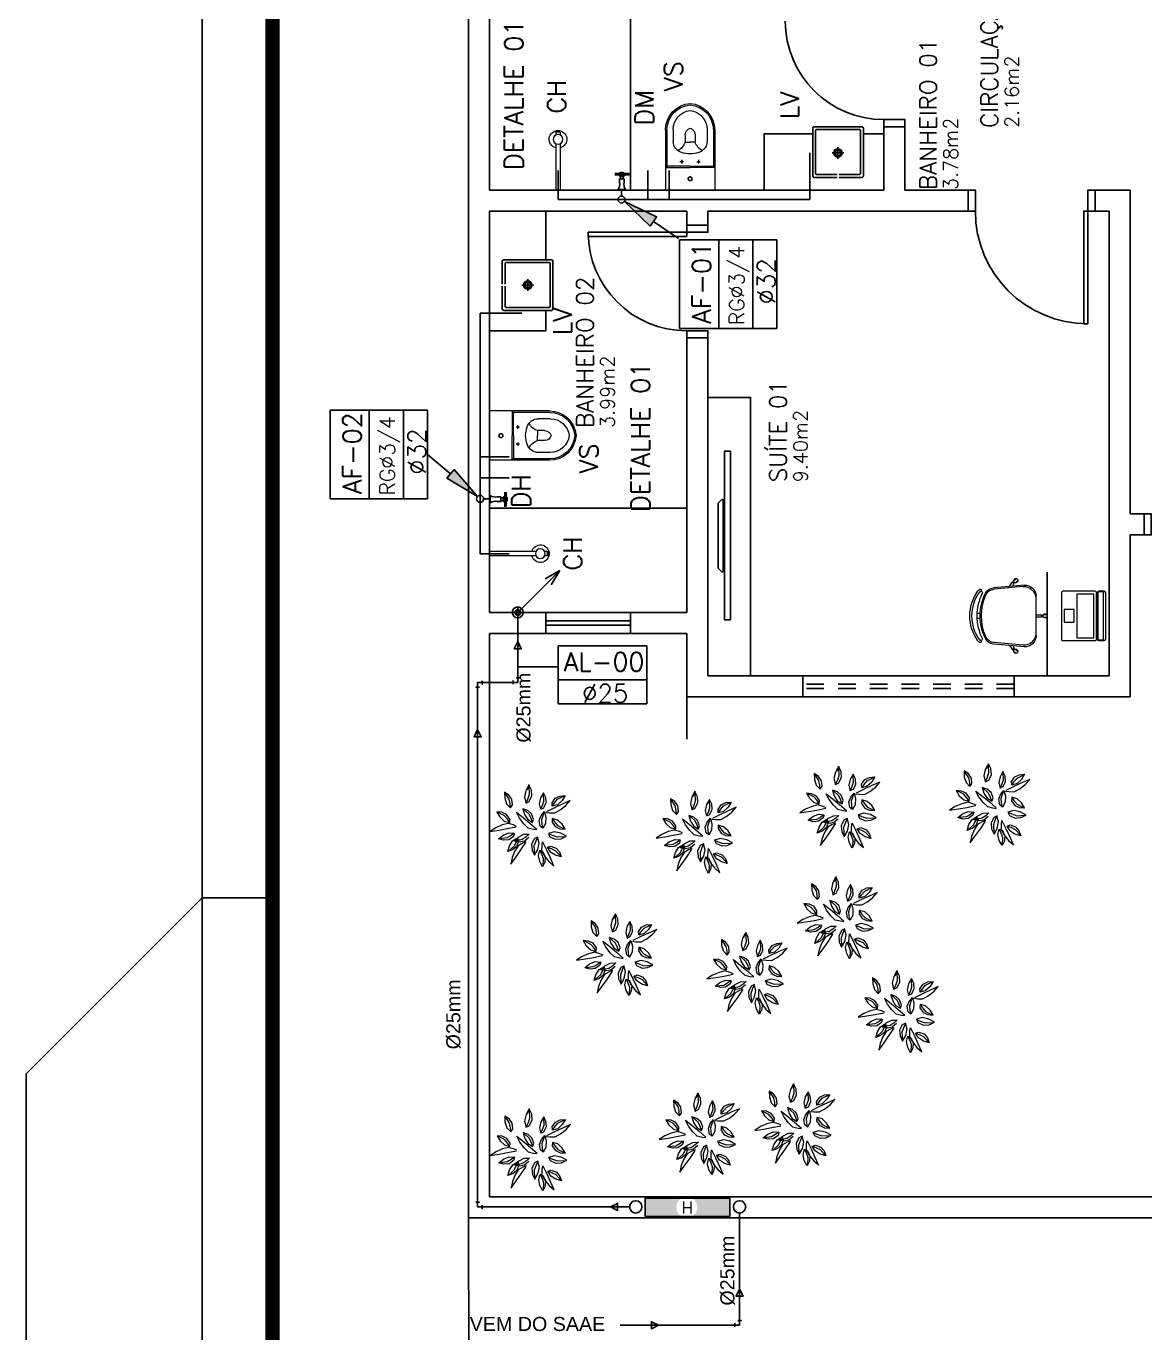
# Model space of a CAD drawing. Header units: millimetres. Extents: x -72 to 578, y 3 to 161.
# Drawn here: x 491.71 to 499.65, y 51.31 to 60.59 of the extents above; entities that cross this region are included whole.
import ezdxf
from ezdxf.enums import TextEntityAlignment as Align

# ---------------------------------------------------------------- set-up
doc = ezdxf.new("R2010")
doc.units = ezdxf.units.MM
doc.linetypes.add('HIDDEN2', pattern=[0.1875, 0.125, -0.0625])
doc.layers.get('0').update_dxf_attribs({"color": 3})
for name, color, linetype in [('-HIDRO', 8, 'Continuous'), ('A-PEN-B', 5, 'Continuous'), ('A-PEN-W', 7, 'Continuous'), ('AF', 5, 'Continuous'), ('COTA', 7, 'Continuous'), ('COTAS', 7, 'Continuous'), ('CTA', 5, 'Continuous'), ('HID-TUBPRIMARIO', 5, 'Continuous'), ('HIDRO 01', 4, 'Continuous'), ('PONTOS_ELETRICOS', 2, 'Continuous'), ('Prumadas_L', 1, 'Continuous'), ('Prumadas_Q', 3, 'Continuous'), ('Prumadas_T', 2, 'Continuous'), ('TEXTO', 6, 'Continuous'), ('TigreCad', 3, 'Continuous')]:
    doc.layers.add(name, color=color, linetype=linetype)
doc.layers.add('E-Lay-9', color=9, linetype='Continuous', lineweight=9)
doc.styles.add('100-25', font='ROMANS.shx', dxfattribs={"height": 0.12})
doc.styles.add('PADRAO_TXT', font='romans.shx')
doc.styles.add('ROMANS', font='romans__.ttf', dxfattribs={"height": 0.1})
doc.styles.get("Standard").update_dxf_attribs({"font": 'arial.ttf'})

# ---------------------------------------------------------------- blocks, each defined once
blk = doc.blocks.new('Cadeira')
at = {"layer": 'E-Lay-9', "color": 8}
for p, q in [((-0.1393, 0), (0.1393, 0)), ((-0.0093, 0.0535), (-0.0093, 0.0769)), ((-0.0075, 0), (-0.0075, 0.0425)), ((-0.0075, 0.0425), (-0.0056, 0.0425)), ((0.0056, 0.0425), (0.0075, 0.0425)), ((0.0075, 0), (0.0075, 0.0425)), ((0.0096, 0.0535), (0.0096, 0.0769)), ((-0.2192, -0.0836), (-0.1996, -0.3023)), ((0.2192, -0.0836), (0.1996, -0.3023)), ((-0.25, -0.1588), (-0.265, -0.1409)), ((-0.2355, -0.1467), (-0.2505, -0.1288)), ((-0.2398, -0.1647), (-0.2413, -0.1659)), ((-0.2133, -0.1847), (-0.2413, -0.1659)), ((-0.2298, -0.1563), (-0.2313, -0.1575)), ((-0.2144, -0.1618), (-0.2298, -0.1563)), ((-0.2087, -0.0936), (-0.1898, -0.2982)), ((0.2087, -0.0936), (0.1898, -0.2982)), ((0.2133, -0.1847), (0.2413, -0.1659)), ((0.2144, -0.1618), (0.2298, -0.1563)), ((0.2298, -0.1563), (0.2313, -0.1575)), ((0.2355, -0.1467), (0.2505, -0.1288)), ((0.2398, -0.1647), (0.2413, -0.1659)), ((0.25, -0.1588), (0.265, -0.1409)), ((-0.0175, -0.3961), (-0.0175, -0.4196)), ((0.0175, -0.3961), (0.0175, -0.4196))]:
    blk.add_line(p, q, dxfattribs=at)
blk.add_lwpolyline([(0.1631, -0.3812, -0.237888), (-0.1631, -0.3812, 0.605717), (-0.1738, -0.3953, 0.122717), (-0.17, -0.4, 0.323529), (0.17, -0.4, 0.122717), (0.1738, -0.3953, 0.605717)], format="xyb", close=True, dxfattribs=at)
for centre in [(0, 0.0466), (-0.2382, -0.1579), (0.2382, -0.1579)]:
    blk.add_circle(centre, 0.005, dxfattribs=at)
for centre, radius, start, end in [((-0.1393, -0.08), 0.08, 90, 182.56924), ((0.0001, 0.0652), 0.015, 281.63338, 257.45365), ((0, 0.0475), 0.0075, 221.81031, 318.18969), ((0.1393, -0.08), 0.08, 357.43076, 90), ((-0.1202, -0.0886), 0.0887, 95.59249, 183.25223), ((0.1202, -0.0886), 0.0887, 356.74777, 84.40751), ((-0.2502, -0.1438), 0.015, 322.54635, 298.36662), ((-0.2388, -0.1573), 0.0075, 261.81031, 358.18969), ((0.2388, -0.1573), 0.0075, 181.81031, 278.18969), ((0.2502, -0.1438), 0.015, 241.63338, 217.45365), ((-0.1299, -0.296), 0.07, 185.12125, 243.60471), ((-0.1201, -0.2918), 0.07, 185.2999, 245.73609), ((0, -0.0343), 0.3622, 243.60471, 296.39529), ((0, -0.0254), 0.3622, 245.73609, 294.26391), ((0.1201, -0.2918), 0.07, 294.26391, 354.7001), ((0.1299, -0.296), 0.07, 296.39529, 354.87875), ((-0.1819, -0.3961), 0.00782, 29.81088, 225.32554), ((-0.1625, -0.39), 0.0275, 205.14546, 233.45713), ((0, -0.1648), 0.3052, 234.12379, 305.87621), ((-0.1625, -0.39), 0.0125, 205.14546, 233.1301), ((0.1819, -0.3961), 0.00782, 314.67446, 150.18912), ((0.1625, -0.39), 0.0275, 306.54287, 334.85454)]:
    blk.add_arc(centre, radius, start, end, dxfattribs=at)
blk = doc.blocks.new('Notebook')
at = {"layer": 'E-Lay-9', "color": 8}
for p, q in [((-0.175, 0.305), (-0.175, 0.3)), ((-0.175, 0.3), (-0.175, 0.265)), ((0.165, 0.315), (-0.165, 0.315)), ((0.175, 0.3), (0.175, 0.305)), ((0.175, 0.265), (0.175, 0.3)), ((-0.165, 0.255), (0.165, 0.255))]:
    blk.add_line(p, q, dxfattribs=at)
for points in [[(-0.165, 0.26), (0.165, 0.26, 0.414214), (0.17, 0.265), (0.17, 0.295, 0.414214), (0.165, 0.3), (-0.165, 0.3, 0.414214), (-0.17, 0.295), (-0.17, 0.265, 0.414214)], [(-0.165, 0), (0.165, 0, 0.414214), (0.175, 0.01), (0.175, 0.24, 0.414214), (0.165, 0.25), (-0.165, 0.25, 0.414214), (-0.175, 0.24), (-0.175, 0.01, 0.414214)]]:
    blk.add_lwpolyline(points, format="xyb", close=True, dxfattribs=at)
for points in [[(-0.155, 0.11), (0.155, 0.11), (0.155, 0.23), (-0.155, 0.23)], [(-0.105, 0.25), (-0.145, 0.25), (-0.145, 0.255), (-0.105, 0.255)], [(0.105, 0.25), (0.145, 0.25), (0.145, 0.255), (0.105, 0.255)], [(-0.045, 0.02), (0.045, 0.02), (0.045, 0.09), (-0.045, 0.09)]]:
    blk.add_lwpolyline(points, close=True, dxfattribs=at)
for centre, start, end in [((-0.165, 0.305), 90, 180), ((0.165, 0.305), 0, 90), ((-0.165, 0.265), 180, 270), ((0.165, 0.265), 270, 360)]:
    blk.add_arc(centre, 0.01, start, end, dxfattribs=at)
blk = doc.blocks.new('vaso-s')
at = {"color": 8}
for start, end in [(0, 180), (180, 0)]:
    blk.add_arc((0.08, 0), 0.0143, start, end, dxfattribs=at)
at = {"layer": 'E-Lay-9', "color": 8}
for p, q in [((0, 0.17), (0, 0)), ((0.4256, 0.175), (0.005, 0.175)), ((0.16, 0.17), (0.16, 0.17)), ((0.16, 0.17), (0.16, 0)), ((0.4256, 0.165), (0.165, 0.165)), ((0.17, 0), (0.17, 0.16)), ((0.4306, 0.12), (0.3459, 0.12)), ((0.2134, 0.06), (0.1891, 0.06)), ((0.2013, 0.0479), (0.2013, 0.0722)), ((0.3406, 0.035), (0.3406, 0)), ((0.3906, 0.035), (0.3406, 0.035)), ((0, -0.17), (0, 0)), ((0.16, -0.17), (0.16, 0)), ((0.17, 0), (0.17, -0.1601)), ((0.2134, -0.06), (0.1891, -0.06)), ((0.2013, -0.0479), (0.2013, -0.0722)), ((0.3406, -0.035), (0.3406, 0)), ((0.3906, -0.035), (0.3406, -0.035)), ((0.4256, -0.175), (0.005, -0.175)), ((0.16, -0.17), (0.16, -0.17)), ((0.4256, -0.165), (0.165, -0.165)), ((0.4306, -0.12), (0.3459, -0.12))]:
    blk.add_line(p, q, dxfattribs=at)
for centre in [(0.2013, 0.06), (0.2013, -0.06)]:
    blk.add_circle(centre, 0.005, dxfattribs=at)
for centre, radius, start, end in [((0.005, 0.17), 0.005, 90, 180), ((0.155, 0.17), 0.005, 0, 90), ((0.165, 0.17), 0.00495, 180, 270), ((0.165, 0.16), 0.00495, 0, 90), ((0.3459, 0.0375), 0.0825, 90, 163.03545), ((0.4256, -0.015), 0.19, 4.52806, 90), ((0.4256, -0.015), 0.18, 4.78019, 90), ((0.4306, -0.015), 0.135, 6.37937, 90), ((0.518, -0.015), 0.2624, 163.03545, 176.7233), ((0.3754, 0.1358), 0.1066, 206.93947, 250.96472), ((0.3906, -0.015), 0.05, 17.4576, 90), ((0.518, 0.015), 0.2624, 183.2767, 196.96455), ((0.3459, -0.0375), 0.0825, 196.96455, 270), ((0.3754, -0.1358), 0.1066, 109.03528, 153.06053), ((0.3906, 0.015), 0.05, 270, 342.5424), ((0.4256, 0.015), 0.19, 270, 355.47194), ((0.4256, 0.015), 0.18, 270, 355.21981), ((0.4306, 0.015), 0.135, 270, 353.62063), ((0.005, -0.17), 0.005, 180, 270), ((0.155, -0.17), 0.005, 270, 0), ((0.165, -0.17), 0.00495, 90, 180), ((0.165, -0.1601), 0.00495, 270, 0)]:
    blk.add_arc(centre, radius, start, end, dxfattribs=at)
blk = doc.blocks.new('Chuveiro')
at = {"layer": 'E-Lay-9', "color": 8}
for p, q in [((-0.0311, 0.0156), (-0.3604, 0.0156)), ((0.0509, 0.0156), (0.0311, 0.0156)), ((0.0509, 0.0156), (0.0509, -0.0156)), ((-0.0311, -0.0156), (-0.3604, -0.0156)), ((0.0509, -0.0156), (0.0311, -0.0156))]:
    blk.add_line(p, q, dxfattribs=at)
blk.add_circle((0, 0), 0.0348, dxfattribs=at)
for centre, radius, start, end in [((0, 0), 0.0624, 194.4775, 165.5225), ((0.0093, 0), 0.0444, 339.42663, 20.57337)]:
    blk.add_arc(centre, radius, start, end, dxfattribs=at)
blk = doc.blocks.new('arb-pl48')
at = {"color": 8}
for p, q in [((0.059, 0.55), (0.01, 0.624)), ((0.01, 0.624), (0.028, 0.508)), ((0.095, 0.465), (0.059, 0.55)), ((0.268, 0.537), (0.201, 0.497)), ((0.219, 0.438), (0.264, 0.526)), ((0.262, 0.468), (0.268, 0.537)), ((-0.334, 0.335), (-0.42, 0.352)), ((-0.42, 0.352), (-0.325, 0.283)), ((-0.231, 0.328), (-0.255, 0.393)), ((-0.255, 0.393), (-0.18, 0.371)), ((-0.182, 0.31), (-0.248, 0.383)), ((-0.18, 0.371), (-0.113, 0.329)), ((-0.106, 0.447), (-0.088, 0.514)), ((-0.1, 0.379), (-0.106, 0.447)), ((-0.057, 0.318), (-0.1, 0.379)), ((-0.088, 0.514), (-0.039, 0.453)), ((-0.076, 0.404), (-0.088, 0.502)), ((-0.045, 0.349), (-0.076, 0.404)), ((-0.014, 0.306), (-0.045, 0.349)), ((-0.039, 0.453), (-0.008, 0.379)), ((-0.008, 0.379), (-0.014, 0.306)), ((0.028, 0.508), (0.047, 0.398)), ((0.047, 0.398), (0.071, 0.282)), ((0.114, 0.385), (0.095, 0.465)), ((0.095, 0.318), (0.114, 0.385)), ((0.147, 0.438), (0.127, 0.367)), ((0.127, 0.367), (0.171, 0.397)), ((0.128, 0.367), (0.172, 0.364)), ((0.201, 0.497), (0.147, 0.438)), ((0.171, 0.397), (0.219, 0.438)), ((0.172, 0.364), (0.233, 0.407)), ((0.233, 0.407), (0.262, 0.468)), ((0.374, 0.408), (0.321, 0.357)), ((0.321, 0.357), (0.375, 0.36)), ((0.322, 0.356), (0.359, 0.331)), ((0.45, 0.432), (0.374, 0.408)), ((0.375, 0.36), (0.436, 0.372)), ((0.433, 0.338), (0.489, 0.376)), ((0.436, 0.372), (0.519, 0.426)), ((0.528, 0.434), (0.45, 0.432)), ((0.489, 0.376), (0.528, 0.434)), ((-0.247, 0.3), (-0.334, 0.335)), ((-0.325, 0.283), (-0.234, 0.218)), ((-0.178, 0.257), (-0.247, 0.3)), ((-0.234, 0.218), (-0.135, 0.153)), ((-0.188, 0.276), (-0.231, 0.328)), ((-0.118, 0.251), (-0.188, 0.276)), ((-0.125, 0.283), (-0.182, 0.31)), ((-0.144, 0.197), (-0.178, 0.257)), ((-0.127, 0.153), (-0.144, 0.197)), ((-0.131, 0.241), (-0.118, 0.309)), ((-0.119, 0.174), (-0.131, 0.241)), ((-0.075, 0.266), (-0.125, 0.283)), ((-0.071, 0.117), (-0.119, 0.174)), ((-0.118, 0.309), (-0.064, 0.253)), ((-0.076, 0.265), (-0.118, 0.251)), ((-0.097, 0.201), (-0.117, 0.297)), ((-0.113, 0.329), (-0.075, 0.266)), ((-0.062, 0.149), (-0.097, 0.201)), ((-0.064, 0.253), (-0.028, 0.182)), ((-0.015, 0.306), (-0.057, 0.318)), ((-0.028, 0.182), (-0.026, 0.109)), ((0.053, 0.123), (0.109, 0.182)), ((0.077, 0.276), (0.095, 0.318)), ((0.109, 0.182), (0.184, 0.238)), ((0.189, 0.186), (0.118, 0.1)), ((0.234, 0.173), (0.167, 0.13)), ((0.184, 0.238), (0.262, 0.277)), ((0.262, 0.277), (0.189, 0.186)), ((0.309, 0.195), (0.234, 0.173)), ((0.236, 0.112), (0.302, 0.185)), ((0.286, 0.129), (0.309, 0.195)), ((0.359, 0.331), (0.433, 0.338)), ((0.461, 0.174), (0.382, 0.152)), ((0.546, 0.155), (0.461, 0.174)), ((-0.235, 0.072), (-0.304, 0.039)), ((-0.304, 0.039), (-0.229, -0.002)), ((-0.183, 0.047), (-0.291, 0.042)), ((-0.161, 0.078), (-0.235, 0.072)), ((-0.118, 0.024), (-0.183, 0.047)), ((-0.087, 0.043), (-0.161, 0.078)), ((-0.144, -0.021), (-0.065, 0.001)), ((-0.065, 0.001), (-0.118, 0.024)), ((-0.065, -0.001), (-0.087, 0.043)), ((-0.026, 0.109), (-0.062, 0.149)), ((0.03, 0.009), (0.036, 0.055)), ((0.036, 0.055), (0.053, 0.123)), ((0.118, 0.1), (0.039, 0.011)), ((0.167, 0.13), (0.129, 0.067)), ((0.129, 0.067), (0.179, 0.084)), ((0.13, 0.067), (0.172, 0.052)), ((0.172, 0.052), (0.242, 0.078)), ((0.179, 0.084), (0.236, 0.112)), ((0.242, 0.078), (0.286, 0.129)), ((0.382, 0.153), (0.404, 0.109)), ((0.382, 0.152), (0.435, 0.128)), ((0.404, 0.109), (0.478, 0.075)), ((0.435, 0.128), (0.5, 0.106)), ((0.478, 0.075), (0.552, 0.081)), ((0.5, 0.106), (0.608, 0.111)), ((0.621, 0.114), (0.546, 0.155)), ((0.621, 0.111), (0.552, 0.143)), ((0.552, 0.081), (0.621, 0.114)), ((-0.456, -0.066), (-0.387, -0.028)), ((-0.393, -0.096), (-0.456, -0.066)), ((-0.387, -0.149), (-0.445, -0.215)), ((-0.445, -0.215), (-0.338, -0.168)), ((-0.345, -0.073), (-0.444, -0.068)), ((-0.326, -0.101), (-0.393, -0.096)), ((-0.387, -0.028), (-0.31, -0.011)), ((-0.314, -0.092), (-0.387, -0.149)), ((-0.286, -0.052), (-0.345, -0.073)), ((-0.338, -0.168), (-0.237, -0.121)), ((-0.258, -0.07), (-0.326, -0.101)), ((-0.242, -0.053), (-0.314, -0.092)), ((-0.31, -0.011), (-0.238, -0.029)), ((-0.304, -0.236), (-0.261, -0.169)), ((-0.238, -0.029), (-0.286, -0.052)), ((-0.261, -0.169), (-0.198, -0.131)), ((-0.238, -0.03), (-0.258, -0.07)), ((-0.173, -0.054), (-0.242, -0.053)), ((-0.237, -0.121), (-0.131, -0.068)), ((-0.229, -0.002), (-0.144, -0.021)), ((-0.198, -0.131), (-0.215, -0.181)), ((-0.198, -0.132), (-0.183, -0.174)), ((-0.127, -0.06), (-0.173, -0.054)), ((-0.059, -0.163), (-0.093, -0.238)), ((-0.015, -0.142), (-0.059, -0.163)), ((-0.016, -0.142), (-0.039, -0.194)), ((0.006, -0.22), (-0.016, -0.142)), ((0.052, -0.07), (0.081, -0.036)), ((0.052, -0.071), (0.104, -0.06)), ((0.116, -0.106), (0.052, -0.071)), ((0.081, -0.036), (0.155, -0.023)), ((0.104, -0.06), (0.167, -0.056)), ((0.195, -0.11), (0.116, -0.106)), ((0.155, -0.023), (0.218, -0.046)), ((0.167, -0.056), (0.26, -0.086)), ((0.271, -0.091), (0.195, -0.11)), ((0.218, -0.046), (0.271, -0.091)), ((0.254, -0.157), (0.253, -0.227)), ((0.26, -0.111), (0.254, -0.157)), ((0.321, -0.221), (0.268, -0.116)), ((0.373, -0.022), (0.301, -0.04)), ((0.301, -0.04), (0.349, -0.063)), ((0.302, -0.041), (0.321, -0.081)), ((0.321, -0.081), (0.389, -0.112)), ((0.349, -0.063), (0.409, -0.084)), ((0.45, -0.039), (0.373, -0.022)), ((0.389, -0.112), (0.456, -0.107)), ((0.409, -0.084), (0.507, -0.079)), ((0.519, -0.077), (0.45, -0.039)), ((0.456, -0.107), (0.519, -0.077)), ((-0.326, -0.311), (-0.304, -0.236)), ((-0.26, -0.287), (-0.326, -0.311)), ((-0.243, -0.238), (-0.316, -0.304)), ((-0.209, -0.244), (-0.26, -0.287)), ((-0.215, -0.181), (-0.243, -0.238)), ((-0.183, -0.174), (-0.209, -0.244)), ((-0.093, -0.238), (-0.087, -0.311)), ((-0.087, -0.311), (-0.054, -0.381)), ((-0.039, -0.194), (-0.062, -0.259)), ((-0.062, -0.259), (-0.057, -0.368)), ((-0.054, -0.381), (-0.013, -0.305)), ((-0.013, -0.305), (0.006, -0.22)), ((0.045, -0.293), (0.039, -0.363)), ((0.039, -0.363), (0.106, -0.322)), ((0.088, -0.264), (0.043, -0.351)), ((0.073, -0.232), (0.045, -0.293)), ((0.134, -0.19), (0.073, -0.232)), ((0.136, -0.222), (0.088, -0.264)), ((0.106, -0.322), (0.16, -0.264)), ((0.179, -0.193), (0.134, -0.19)), ((0.18, -0.193), (0.136, -0.222)), ((0.16, -0.264), (0.18, -0.193)), ((0.253, -0.227), (0.292, -0.299)), ((0.292, -0.299), (0.349, -0.372)), ((0.368, -0.323), (0.321, -0.221)), ((0.361, -0.264), (0.341, -0.193)), ((0.341, -0.193), (0.385, -0.222)), ((0.342, -0.193), (0.386, -0.19)), ((0.415, -0.322), (0.361, -0.264)), ((0.415, -0.43), (0.368, -0.323)), ((0.385, -0.222), (0.433, -0.264)), ((0.386, -0.19), (0.447, -0.232)), ((0.482, -0.363), (0.415, -0.322)), ((0.433, -0.264), (0.477, -0.351)), ((0.447, -0.232), (0.476, -0.293)), ((0.476, -0.293), (0.482, -0.363)), ((0.349, -0.372), (0.415, -0.43))]:
    blk.add_line(p, q, dxfattribs=at)
blk = doc.blocks.new('A$C55E71383')
at = {"layer": 'E-Lay-9', "color": 0, "xscale": 0.5399999999999991, "yscale": 0.5399999999999991, "zscale": 0.5399999999999991, "rotation": 179.9999999999999}
blk.add_blockref('arb-pl48', (0, 0), dxfattribs=at)
blk = doc.blocks.new('CIRCULOS')
at = {"layer": 'COTAS'}
for p, q in [((-4, 0), (4, 0)), ((0, 4), (0, -4))]:
    blk.add_line(p, q, dxfattribs=at)
for radius in [2, 1]:
    blk.add_circle((0, 0), radius, dxfattribs=at)
blk = doc.blocks.new('Tdesce')
at = {"layer": 'PONTOS_ELETRICOS'}
blk.add_hatch(color=256, dxfattribs=at).paths.add_polyline_path([(0.2749, -0.0405), (0.275, -0.0005), (0.2751, 0.0395), (0.025, 0)])
blk.add_lwpolyline([(0.4896, -0.0005), (0.275, -0.0005), (0.2751, 0.0395), (0.025, 0), (0.2749, -0.0405), (0.275, -0.0005)], dxfattribs=at)
blk.add_circle((0, 0), 0.025, dxfattribs=at)
blk = doc.blocks.new('ÁGUA 1')
at = {"layer": 'HID-TUBPRIMARIO'}
h = blk.add_hatch(color=256, dxfattribs=at)
h.paths.add_polyline_path([(567.2027, 127.7535), (567.4697, 127.7535), (567.4697, 127.8835), (567.2017, 127.8835, -0.270224), (567.2398, 127.8182, -0.265974)])
h.paths.add_polyline_path([(566.8697, 127.7535), (567.1267, 127.7535, -0.265974), (567.0897, 127.8182, -0.270224), (567.1278, 127.8835), (566.8697, 127.8835)])
at = {"layer": '-HIDRO'}
for p, q in [((565.6141, 143.2428), (565.6141, 127.7428)), ((565.7641, 136.3928), (565.7641, 135.0428)), ((566.7641, 136.3928), (566.7641, 135.0428)), ((568.5641, 135.0428), (568.5641, 135.4928)), ((568.7141, 135.4928), (568.5641, 135.4928)), ((568.7141, 135.0428), (568.7141, 135.4928)), ((565.7641, 135.0428), (568.5641, 135.0428)), ((568.7141, 135.0428), (568.7641, 135.0428)), ((568.7141, 135.0428), (569.1641, 135.0428)), ((569.1641, 135.0428), (569.1641, 134.8928)), ((570.0641, 135.0428), (570.1641, 135.0428)), ((570.0641, 135.0428), (570.0641, 134.8928)), ((570.1641, 135.0428), (570.3141, 135.0428)), ((570.3141, 132.7428), (570.3141, 135.0428)), ((565.7641, 134.8928), (567.1641, 134.8928)), ((565.7641, 134.8928), (565.7641, 132.0428)), ((567.1641, 134.7928), (567.1641, 134.8928)), ((567.3141, 134.8928), (569.1641, 134.8928)), ((567.3141, 134.7928), (567.3141, 134.8928)), ((570.0641, 134.8928), (570.1641, 134.8928)), ((570.1641, 131.5928), (570.1641, 134.8928)), ((567.3141, 134.7928), (567.1641, 134.7928)), ((567.1641, 132.0428), (567.1641, 133.9928)), ((567.3141, 133.9928), (567.1641, 133.9928)), ((567.3141, 131.5928), (567.3141, 133.9928)), ((570.3141, 132.7428), (570.4141, 132.7428)), ((570.4141, 132.7428), (570.4141, 132.5928)), ((570.3141, 132.5928), (570.4141, 132.5928)), ((570.3141, 131.4428), (570.3141, 132.5928)), ((565.7641, 132.0428), (566.1641, 132.0428)), ((566.1641, 131.8928), (566.1641, 132.0428)), ((566.1641, 132.0428), (566.7641, 132.0428)), ((566.1641, 131.9828), (566.7641, 131.9828)), ((566.7641, 132.0428), (567.1641, 132.0428)), ((566.7641, 131.8928), (566.7641, 132.0428)), ((565.7641, 131.8928), (565.7641, 127.8928)), ((565.7641, 131.8928), (566.1641, 131.8928)), ((566.1641, 131.9528), (566.7641, 131.9528)), ((566.1641, 131.8928), (566.7641, 131.8928)), ((566.7641, 131.8928), (567.1641, 131.8928)), ((567.1641, 131.1428), (567.1641, 131.8928)), ((567.3141, 131.5928), (567.9891, 131.5928)), ((567.9891, 131.5928), (567.9891, 131.4428)), ((569.4891, 131.5928), (567.9891, 131.5928)), ((569.4891, 131.5928), (570.1641, 131.5928)), ((569.4891, 131.5928), (569.4891, 131.4428)), ((567.1641, 131.4428), (567.9891, 131.4428)), ((569.4891, 131.4428), (567.9891, 131.4428)), ((569.4891, 131.4428), (570.3141, 131.4428)), ((565.7641, 127.8928), (570.5224, 127.8928)), ((565.6141, 127.7428), (570.5224, 127.7428))]:
    blk.add_line(p, q, dxfattribs=at)
at = {"layer": '-HIDRO', "color": 8}
for p, q in [((568.2385, 135.306), (568.2385, 135.3469)), ((568.2385, 135.306), (568.1975, 135.306)), ((568.2385, 135.306), (568.2794, 135.306)), ((568.2385, 135.306), (568.2385, 135.265)), ((566.0351, 134.3678), (566.0351, 134.4088)), ((566.0351, 134.3678), (565.9941, 134.3678)), ((566.0351, 134.3678), (566.0761, 134.3678)), ((566.0351, 134.3678), (566.0351, 134.3268))]:
    blk.add_line(p, q, dxfattribs=at)
at = {"layer": '-HIDRO', "color": 8, "ltscale": 0.5}
for p, q in [((565.7641, 132.7838), (567.1641, 132.7838)), ((569.7239, 131.5928), (569.7239, 132.328)), ((565.6141, 127.7428), (565.6213, 125.2428))]:
    blk.add_line(p, q, dxfattribs=at)
at = {"layer": '-HIDRO', "linetype": 'HIDDEN2'}
for p, q in [((569.4891, 131.5328), (567.9891, 131.5328)), ((569.4891, 131.5028), (567.9891, 131.5028))]:
    blk.add_line(p, q, dxfattribs=at)
at = {"layer": '-HIDRO'}
for points in [[(568.7141, 135.4928), (568.7141, 135.5428), (568.5641, 135.5428), (568.5641, 135.4928)], [(569.1641, 135.0428), (569.2141, 135.0428), (569.2141, 134.8928), (569.1641, 134.8928)], [(570.0641, 135.0428), (570.0141, 135.0428), (570.0141, 134.8928), (570.0641, 134.8928)], [(567.3141, 134.7928), (567.3141, 134.7428), (567.1641, 134.7428), (567.1641, 134.7928)], [(567.3141, 133.9928), (567.3141, 134.0428), (567.1641, 134.0428), (567.1641, 133.9928)], [(570.4141, 132.7428), (570.4641, 132.7428), (570.4641, 132.5928), (570.4141, 132.5928)]]:
    blk.add_lwpolyline(points, dxfattribs=at)
at = {"layer": '-HIDRO', "color": 8}
for points in [[(568.4191, 135.4428), (568.5641, 135.4428), (568.5641, 135.0428), (567.7141, 135.0428), (567.7141, 135.4428), (568.0591, 135.4428)], [(566.1641, 134.1878), (566.1641, 134.0428), (565.7641, 134.0428), (565.7641, 134.8928), (566.1641, 134.8928), (566.1641, 134.5478)]]:
    blk.add_lwpolyline(points, dxfattribs=at)
for points in [[(568.2318, 135.1328), (568.0691, 135.1328, -0.414214), (568.0591, 135.1428), (568.0591, 135.4828, -0.414214), (568.0691, 135.4928), (568.4091, 135.4928, -0.414214), (568.4191, 135.4828), (568.4191, 135.1428, -0.414214), (568.4091, 135.1328), (568.2465, 135.1328)], [(568.2318, 135.1528), (568.0891, 135.1528, -0.414214), (568.0791, 135.1628), (568.0791, 135.4628, -0.414214), (568.0891, 135.4728), (568.3891, 135.4728, -0.414214), (568.3991, 135.4628), (568.3991, 135.1628, -0.414214), (568.3891, 135.1528), (568.2465, 135.1528)], [(565.8541, 134.3752), (565.8541, 134.5378, -0.414214), (565.8641, 134.5478), (566.2041, 134.5478, -0.414214), (566.2141, 134.5378), (566.2141, 134.1978, -0.414214), (566.2041, 134.1878), (565.8641, 134.1878, -0.414214), (565.8541, 134.1978), (565.8541, 134.3604)], [(565.8741, 134.3752), (565.8741, 134.5178, -0.414214), (565.8841, 134.5278), (566.1841, 134.5278, -0.414214), (566.1941, 134.5178), (566.1941, 134.2178, -0.414214), (566.1841, 134.2078), (565.8841, 134.2078, -0.414214), (565.8741, 134.2178), (565.8741, 134.3604)]]:
    blk.add_lwpolyline(points, format="xyb", dxfattribs=at)
at = {"layer": '-HIDRO'}
for points in [[(570.0141, 134.8928), (570.0141, 134.0928), (569.9841, 134.0928), (569.9841, 134.8928)], [(567.1641, 134.7428), (566.4641, 134.7428), (566.4641, 134.7128), (567.1641, 134.7128)], [(567.4697, 127.8835), (567.4697, 127.7535), (566.8697, 127.7535), (566.8697, 127.8835)]]:
    blk.add_lwpolyline(points, close=True, dxfattribs=at)
at = {"layer": '-HIDRO', "color": 8}
for points in [[(567.3141, 133.5705), (567.3141, 131.5928), (567.6181, 131.5928), (567.6181, 133.5705)], [(567.4748, 131.9903), (567.4321, 131.9903), (567.4321, 133.1873), (567.4748, 133.1873)], [(567.4224, 132.3323), (567.4138, 132.3323), (567.3882, 132.3579), (567.3882, 132.8196), (567.4138, 132.8453), (567.4224, 132.8453)]]:
    blk.add_lwpolyline(points, close=True, dxfattribs=at)
at = {"layer": '-HIDRO'}
for centre, radius in [((568.5641, 136.2428), 0.7), ((570.0141, 134.8928), 0.8), ((567.1641, 134.7428), 0.7)]:
    blk.add_arc(centre, radius, 180, 270, dxfattribs=at)
at = {"layer": '-HIDRO', "color": 8}
for centre, radius, start, end in [((568.2385, 135.306), 0.03, 90, 270), ((568.2385, 135.306), 0.02, 90, 270), ((568.2385, 135.306), 0.03, 270, 90), ((568.2385, 135.306), 0.02, 270, 90), ((566.0351, 134.3678), 0.03, 0, 180), ((566.0351, 134.3678), 0.02, 0, 180), ((566.0351, 134.3678), 0.03, 180, 0), ((566.0351, 134.3678), 0.02, 180, 0)]:
    blk.add_arc(centre, radius, start, end, dxfattribs=at)
for p, q in [((565.9641, 132.0428), (566.263, 132.3416)), ((566.263, 132.3416), (566.1596, 132.2804)), ((566.263, 132.3416), (566.2018, 132.2383))]:
    blk.add_line(p, q)
blk.add_ellipse((565.9641, 132.0428), major_axis=(0.0274, 0.0274), ratio=1, start_param=0.785398, end_param=7.068583)
at = {"layer": 'A-PEN-B'}
blk.add_circle((565.6969, 132.8494), 0.025, dxfattribs=at)
at = {"layer": 'A-PEN-W'}
blk.add_lwpolyline([(565.9641, 132.0328), (565.9641, 131.6573), (566.2521, 131.6573)], dxfattribs=at)
at = {"layer": 'AF'}
for p, q in [((566.7009, 135.0428), (566.7009, 134.9939)), ((565.7641, 132.8494), (565.7153, 132.8494)), ((565.9641, 132.0428), (565.9641, 131.578)), ((565.9641, 131.545), (565.6792, 131.545)), ((565.6792, 131.545), (565.6792, 127.8206)), ((567.5399, 127.777), (567.5399, 127.0137)), ((567.5069, 126.9807), (566.6908, 126.9807))]:
    blk.add_line(p, q, dxfattribs=at)
at = {"layer": 'AF', "color": 2}
for p, q in [((565.7122, 131.545), (565.6792, 131.545)), ((565.6792, 131.512), (565.6792, 131.545)), ((565.9311, 131.545), (565.9641, 131.545)), ((565.9641, 131.578), (565.9641, 131.545)), ((565.6792, 127.8536), (565.6792, 127.8206)), ((565.7122, 127.8206), (565.6792, 127.8206)), ((567.5069, 126.9807), (567.5399, 126.9807)), ((567.5399, 127.0137), (567.5399, 126.9807))]:
    blk.add_line(p, q, dxfattribs=at)
at = {"layer": 'AF', "color": 5}
blk.add_line((565.6792, 127.8206), (566.7581, 127.8206), dxfattribs=at)
at = {"layer": 'AF'}
for points in [[(565.9641, 131.8354, 0), (565.9391, 131.7854, 0), (565.9891, 131.7854, 0), (565.9641, 131.8354, 0)], [(565.6792, 131.2103, 0), (565.6542, 131.1603, 0), (565.7042, 131.1603, 0), (565.6792, 131.2103, 0)]]:
    blk.add_polyline3d(points, dxfattribs=at)
at = {"layer": 'AF', "color": 5}
for points in [[(566.6235, 127.8206, 0), (566.6735, 127.8456, 0), (566.6735, 127.7956, 0), (566.6235, 127.8206, 0)], [(567.5399, 127.2357, 0), (567.5649, 127.1857, 0), (567.5149, 127.1857, 0), (567.5399, 127.2357, 0)], [(566.9635, 126.9807, 0), (566.9135, 126.9557, 0), (566.9135, 127.0057, 0), (566.9635, 126.9807, 0)]]:
    blk.add_polyline3d(points, dxfattribs=at)
at = {"layer": 'AF', "color": 2, "extrusion": (-2.44929e-16, -1, 0)}
blk.add_circle((565.6792, 0, -131.512), 0.0125, dxfattribs=at)
at = {"layer": 'AF', "color": 2, "extrusion": (1, -2.44929e-16, 0)}
blk.add_circle((131.545, 0, 565.7122), 0.0125, dxfattribs=at)
at = {"layer": 'AF', "color": 2, "extrusion": (-1, 2.44929e-16, 0)}
for centre in [(-131.545, 0, -565.9311), (-126.9807, 0, -567.5069)]:
    blk.add_circle(centre, 0.0125, dxfattribs=at)
at = {"layer": 'AF', "color": 2, "extrusion": (2.44929e-16, 1, 0)}
for centre in [(-565.9641, 0, 131.578), (-567.5399, 0, 127.0137)]:
    blk.add_circle(centre, 0.0125, dxfattribs=at)
at = {"layer": 'AF', "color": 2, "extrusion": (-1.22465e-16, 1, 0)}
blk.add_circle((-565.6792, 0, 127.8536), 0.0125, dxfattribs=at)
at = {"layer": 'AF', "color": 2, "extrusion": (1, -4.28626e-16, 0)}
blk.add_circle((127.8206, 0, 565.7122), 0.0125, dxfattribs=at)
at = {"layer": 'CTA'}
for p, q in [((568.0385, 134.9755), (568.0385, 135.306)), ((566.2512, 134.9755), (566.2512, 135.1818)), ((566.8883, 134.9755), (566.8883, 135.1818)), ((567.0383, 134.9755), (567.0383, 135.1818)), ((568.0385, 134.9755), (566.2512, 134.9755)), ((565.6969, 134.1678), (565.9941, 134.1678)), ((565.6969, 134.1678), (565.6969, 132.459)), ((565.6969, 133.1488), (565.9032, 133.1488)), ((565.6969, 132.9988), (565.9032, 132.9988)), ((565.6969, 132.459), (565.9032, 132.459))]:
    blk.add_line(p, q, dxfattribs=at)
at = {"layer": 'HID-TUBPRIMARIO'}
for centre in [(566.8017, 127.8206), (567.5399, 127.8206)]:
    blk.add_circle(centre, 0.0436, dxfattribs=at)
at = {"layer": 'HIDRO 01', "color": 4}
for p, q in [((566.6544, 135.1599), (566.683, 135.1599)), ((566.6544, 135.15), (566.6815, 135.15)), ((566.6983, 135.15), (566.6809, 135.15)), ((566.6983, 135.1599), (566.6825, 135.1599)), ((566.6926, 135.163), (566.6881, 135.163)), ((566.693, 135.1395), (566.6887, 135.1395)), ((566.7032, 135.163), (566.6926, 135.163)), ((566.6927, 135.1232), (566.6927, 135.1395)), ((566.7032, 135.1395), (566.693, 135.1395)), ((566.6983, 135.1599), (566.7032, 135.1599)), ((566.7032, 135.15), (566.6983, 135.15)), ((566.7139, 135.163), (566.7032, 135.163)), ((566.7032, 135.1599), (566.7082, 135.1599)), ((566.7082, 135.15), (566.7032, 135.15)), ((566.7135, 135.1395), (566.7032, 135.1395)), ((566.7082, 135.1599), (566.7241, 135.1599)), ((566.7082, 135.15), (566.725, 135.15)), ((566.7178, 135.1395), (566.7135, 135.1395)), ((566.7138, 135.1232), (566.7138, 135.1395)), ((566.7183, 135.163), (566.7139, 135.163)), ((566.7183, 135.163), (566.7184, 135.163)), ((566.7521, 135.1599), (566.7235, 135.1599)), ((566.7521, 135.15), (566.725, 135.15)), ((566.7262, 135.16), (566.7311, 135.16)), ((566.7311, 135.1501), (566.7262, 135.1501)), ((566.7311, 135.16), (566.7361, 135.16)), ((566.7361, 135.1501), (566.7311, 135.1501)), ((566.7533, 135.1587), (566.7533, 135.155)), ((566.7533, 135.1513), (566.7533, 135.155)), ((566.6773, 135.0465), (566.6773, 135.0428)), ((566.7032, 135.0465), (566.6773, 135.0465)), ((566.7032, 135.0428), (566.6773, 135.0428)), ((566.7032, 135.1232), (566.6872, 135.1232)), ((566.6872, 135.1232), (566.6872, 135.097)), ((566.7193, 135.1232), (566.7032, 135.1232)), ((566.7292, 135.0465), (566.7032, 135.0465)), ((566.7292, 135.0428), (566.7032, 135.0428)), ((566.7193, 135.097), (566.7193, 135.1232)), ((566.7292, 135.0428), (566.7292, 135.0465)), ((565.7679, 132.8731), (565.7641, 132.8731)), ((565.7641, 132.8471), (565.7641, 132.8731)), ((565.7641, 132.8211), (565.7641, 132.8471)), ((565.7641, 132.8211), (565.7679, 132.8211)), ((565.7679, 132.8471), (565.7679, 132.8731)), ((565.7679, 132.8211), (565.7679, 132.8471)), ((565.8446, 132.8632), (565.8183, 132.8632)), ((565.8183, 132.831), (565.8446, 132.831)), ((565.8446, 132.8471), (565.8446, 132.8632)), ((565.8446, 132.8576), (565.8609, 132.8576)), ((565.8446, 132.831), (565.8446, 132.8471)), ((565.8446, 132.8366), (565.8609, 132.8366)), ((565.8609, 132.8574), (565.8609, 132.8616)), ((565.8609, 132.8471), (565.8609, 132.8574)), ((565.8609, 132.8368), (565.8609, 132.8471)), ((565.8609, 132.8326), (565.8609, 132.8368)), ((565.8714, 132.8959), (565.8714, 132.8689)), ((565.8714, 132.852), (565.8714, 132.8694)), ((565.8714, 132.8471), (565.8714, 132.852)), ((565.8714, 132.8421), (565.8714, 132.8471)), ((565.8714, 132.8421), (565.8714, 132.8253)), ((565.8714, 132.7983), (565.8714, 132.8253)), ((565.8715, 132.8192), (565.8715, 132.8242)), ((565.8715, 132.8143), (565.8715, 132.8192)), ((565.8813, 132.8959), (565.8813, 132.8674)), ((565.8813, 132.852), (565.8813, 132.8678)), ((565.8813, 132.852), (565.8813, 132.8471)), ((565.8813, 132.8471), (565.8813, 132.8421)), ((565.8813, 132.8421), (565.8813, 132.8262)), ((565.8813, 132.7983), (565.8813, 132.8268)), ((565.8814, 132.8242), (565.8814, 132.8192)), ((565.8814, 132.8192), (565.8814, 132.8143)), ((565.8844, 132.8578), (565.8844, 132.8622)), ((565.8844, 132.8471), (565.8844, 132.8578)), ((565.8844, 132.8364), (565.8844, 132.8471)), ((565.8844, 132.832), (565.8844, 132.8364)), ((565.8844, 132.832), (565.8844, 132.8319)), ((565.8726, 132.797), (565.8763, 132.797)), ((565.88, 132.797), (565.8763, 132.797))]:
    blk.add_line(p, q, dxfattribs=at)
for points in [[(566.6887, 135.1395), (566.6884, 135.1409), (566.688, 135.1425), (566.6876, 135.1447)], [(566.7178, 135.1395), (566.7181, 135.1409), (566.7184, 135.1425), (566.7189, 135.1447)], [(565.8609, 132.8616), (565.8623, 132.862), (565.8639, 132.8623), (565.866, 132.8628)], [(565.8609, 132.8326), (565.8623, 132.8322), (565.8639, 132.8319), (565.866, 132.8314)]]:
    blk.add_lwpolyline(points, dxfattribs=at)
at = {"layer": 'HIDRO 01', "color": 4, "extrusion": (0, 0, -1)}
for centre, radius, start, end in [((-566.6696, 135.1551), 0.00495, 0.02599, 89.97398), ((-566.6696, 135.1551), 0.00495, 270.01824, 359.98184), ((-566.6795, 135.1551), 0.00495, 90.01813, 179.98171), ((-566.6795, 135.1551), 0.00495, 180.01813, 269.98172), ((-566.6809, 135.1432), 0.00681, 90.00002, 167.64009), ((-566.6824, 135.1667), 0.00681, 213.62105, 268.76325), ((-566.69, 135.164), 0.000989, 349.88757, 69.87805), ((-566.69, 135.164), 0.00099, 270.00003, 349.90518), ((-566.7032, 135.1279), 0.0394, 69.86369, 90.00435), ((-566.6983, 135.155), 0.00495, 0.02599, 89.97398), ((-566.6983, 135.155), 0.00495, 270.01824, 359.98184), ((-566.7082, 135.155), 0.00495, 90.01813, 179.98171), ((-566.7082, 135.155), 0.00495, 180.01813, 269.98172), ((-566.7241, 135.1667), 0.00681, 269.99999, 326.3941), ((-566.7256, 135.1432), 0.00681, 12.35667, 90.0002), ((-566.7262, 135.1551), 0.00495, 0.02599, 89.97398), ((-566.7262, 135.1551), 0.00495, 270.01824, 359.98184), ((-566.7361, 135.1551), 0.00495, 90.01813, 179.98171), ((-566.7361, 135.1551), 0.00495, 180.01813, 269.98172), ((-566.7521, 135.1513), 0.00124, 180, 270), ((-566.6214, 135.0837), 0.0671, 168.54931, 213.64179), ((-566.7851, 135.0837), 0.0671, 326.35799, 11.45044), ((-565.805, 132.9289), 0.0671, 258.54931, 303.64179), ((-565.805, 132.7653), 0.0671, 56.35799, 101.45044), ((-565.8646, 132.8694), 0.00681, 180.00002, 257.64009), ((-565.8646, 132.8248), 0.00681, 102.35667, 180.0002), ((-565.8763, 132.852), 0.00495, 0.01824, 89.98184), ((-565.8763, 132.8422), 0.00495, 270.01813, 359.98172), ((-565.8764, 132.8808), 0.00495, 0.01824, 89.98184), ((-565.8764, 132.8709), 0.00495, 270.01813, 359.98172), ((-565.8764, 132.8242), 0.00495, 0.01824, 89.98184), ((-565.8764, 132.8143), 0.00495, 270.01813, 359.98172), ((-565.8763, 132.852), 0.00495, 90.02599, 179.97398), ((-565.8763, 132.8422), 0.00495, 180.01813, 269.98171), ((-565.8764, 132.8808), 0.00495, 90.02599, 179.97398), ((-565.8764, 132.8709), 0.00495, 180.01813, 269.98171), ((-565.8764, 132.8242), 0.00495, 90.02599, 179.97398), ((-565.8764, 132.8143), 0.00495, 180.01813, 269.98171), ((-565.8881, 132.868), 0.00681, 303.62105, 358.76325), ((-565.8881, 132.8262), 0.00681, 359.99999, 56.3941), ((-565.8854, 132.8603), 0.00099, 0.00003, 79.90518), ((-565.8854, 132.8603), 0.000989, 79.88757, 159.87805), ((-565.8493, 132.8471), 0.0394, 159.86369, 180.00435), ((-565.8726, 132.7983), 0.00124, 270, 360)]:
    blk.add_arc(centre, radius, start, end, dxfattribs=at)
at = {"layer": 'HIDRO 01', "color": 4}
for centre, radius, start, end in [((566.6881, 135.1629), 0.000125, 90.08489, 146.11552), ((566.7032, 135.1279), 0.0394, 69.86114, 90.006), ((566.7165, 135.164), 0.00099, 269.99664, 349.92793), ((566.7165, 135.164), 0.00099, 349.9237, 69.87294), ((566.7183, 135.1629), 0.000124, 33.64409, 63.28259), ((566.7521, 135.1587), 0.00124, 0, 90.00165), ((565.8842, 132.8622), 0.000125, 0.08489, 56.11552), ((565.8842, 132.832), 0.000124, 303.64409, 333.28259), ((565.8854, 132.8339), 0.00099, 179.99664, 259.92793), ((565.8854, 132.8339), 0.00099, 259.9237, 339.87294), ((565.8493, 132.8471), 0.0394, 339.86114, 0.006), ((565.88, 132.7983), 0.00124, 270, 0.00165)]:
    blk.add_arc(centre, radius, start, end, dxfattribs=at)
at = {"layer": 'Prumadas_L'}
for p, q in [((567.3914, 134.6897), (567.3914, 134.0588)), ((567.6334, 134.6897), (567.6334, 134.0588)), ((564.9097, 133.4803), (564.9097, 132.8494)), ((565.1517, 133.4803), (565.1517, 132.8494)), ((566.8814, 131.5644), (566.2505, 131.5644))]:
    blk.add_line(p, q, dxfattribs=at)
at = {"layer": 'Prumadas_Q'}
for p, q in [((567.1122, 134.6897), (567.1122, 134.0588)), ((567.8046, 134.6897), (567.1122, 134.6897)), ((567.8046, 134.0588), (567.8046, 134.6897)), ((567.1122, 134.0588), (567.8046, 134.0588)), ((564.6305, 133.4803), (564.6305, 132.8494)), ((565.323, 133.4803), (564.6305, 133.4803)), ((565.323, 132.8494), (565.323, 133.4803)), ((564.6305, 132.8494), (565.323, 132.8494)), ((566.2505, 131.3931), (566.2505, 131.8064)), ((566.8814, 131.8064), (566.2505, 131.8064)), ((566.8814, 131.8064), (566.8814, 131.3931)), ((566.8814, 131.3931), (566.2505, 131.3931))]:
    blk.add_line(p, q, dxfattribs=at)
at = {"layer": '-HIDRO', "color": 7, "xscale": -1}
for name, p, rotation in [('vaso-s', (567.1883, 135.0428), 270), ('Chuveiro', (566.2499, 135.4032), 270), ('vaso-s', (565.7641, 133.2988), 180), ('Chuveiro', (566.1246, 132.46), 180)]:
    blk.add_blockref(name, p, dxfattribs=dict(at, rotation=rotation))
at = {"layer": '-HIDRO', "xscale": -1, "rotation": 270}
blk.add_blockref('Cadeira', (569.645, 132.018), dxfattribs=at)
at = {"layer": '-HIDRO', "rotation": 270}
for name, p in [('Notebook', (569.8252, 132.018)), ('A$C55E71383', (569.3683, 130.6329)), ('A$C55E71383', (568.304, 130.614)), ('A$C55E71383', (566.1047, 130.482)), ('A$C55E71383', (567.2838, 130.4349)), ('A$C55E71383', (568.2856, 129.8298)), ('A$C55E71383', (566.7187, 129.5673)), ('A$C55E71383', (567.6448, 129.4353)), ('A$C55E71383', (568.7184, 129.1618)), ('A$C55E71383', (567.9842, 128.3588)), ('A$C55E71383', (567.3057, 128.2943)), ('A$C55E71383', (566.1066, 128.1812))]:
    blk.add_blockref(name, p, dxfattribs=at)
at = {"layer": 'A-PEN-W', "xscale": -0.01, "yscale": 0.01, "zscale": 0.01, "rotation": 270}
blk.add_blockref('CIRCULOS', (565.9641, 132.0428), dxfattribs=at)
at = {"layer": 'CTA'}
for p, rotation in [((566.7009, 134.9755), 325.6389698655831), ((565.6969, 132.8494), 139.9067321626141)]:
    blk.add_blockref('Tdesce', p, dxfattribs=dict(at, rotation=rotation))
at = {"layer": '-HIDRO'}
for s, height, rotation, style, p in [('CIRCULAÇÃO', 0.12, 90, 'PADRAO_TXT', (569.3737, 135.4836)), ('BANHEIRO 01', 0.12, 90, 'PADRAO_TXT', (568.9391, 135.0428)), ('2.16m2', 0.1, 90, 'PADRAO_TXT', (569.5237, 135.4836)), ('3.78m2', 0.1, 90, 'PADRAO_TXT', (569.0891, 135.0428)), ('BANHEIRO 02', 0.12, 90, 'PADRAO_TXT', (566.5012, 133.353)), ('3.99m2', 0.1, 90, 'PADRAO_TXT', (566.6512, 133.353)), ('SUÍTE 01', 0.12, 90, 'PADRAO_TXT', (567.8731, 132.9672)), ('9.40m2', 0.1, 90, 'PADRAO_TXT', (568.0231, 132.9672)), ('H', 0.084, 180, '100-25', (567.2093, 127.859))]:
    blk.add_text(s, height=height, rotation=rotation, dxfattribs=dict(at, style=style)).set_placement(p)
at = {"layer": 'Prumadas_T', "style": 'ROMANS'}
for s, height, rotation, p in [('DETALHE 01', 0.1323, 90, (566.0024, 135.719)), ('AF-01', 0.1323, 90, (567.3361, 134.3837)), ('RG%%C3/4', 0.10584, 90, (567.5724, 134.3644)), ('%%C32', 0.12807, 90, (567.7934, 134.3943)), ('DETALHE 01', 0.1323, 90, (566.9023, 133.2898)), ('AF-02', 0.1323, 90, (564.8544, 133.1743)), ('RG%%C3/4', 0.10584, 90, (565.0907, 133.1551)), ('%%C32', 0.12807, 90, (565.3118, 133.1849)), ('AL-00', 0.1323, 360, (566.5773, 131.6254)), ('%%C25', 0.12807, 360, (566.5847, 131.4043))]:
    blk.add_text(s, height=height, rotation=rotation, dxfattribs=at).set_placement(p, align=Align.CENTER)
for s, p in [('VS', (567.1342, 135.7449)), ('CH', (566.3057, 135.5863)), ('DM', (566.9293, 135.5021)), ('LV', (567.9608, 135.5474)), ('LV', (566.3473, 134.0126)), ('VS', (566.5331, 133.0299)), ('DH', (566.0533, 132.7838)), ('CH', (566.4201, 132.3414))]:
    blk.add_text(s, height=0.13104, rotation=90, dxfattribs=at).set_placement(p)
at = {"layer": 'TEXTO'}
for p in [(566.0044, 131.3663), (565.506, 129.1879), (567.4525, 127.3683)]:
    blk.add_text('Ø25mm', height=0.1, rotation=90, dxfattribs=at).set_placement(p, align=Align.MIDDLE_CENTER)
blk.add_text('VEM DO SAAE', height=0.1, dxfattribs=at).set_placement((566.104, 126.9894), align=Align.MIDDLE_CENTER)

msp = doc.modelspace()

# ---------------------------------------------------------------- linework, layer by layer
at = {"layer": 'COTA'}
msp.add_lwpolyline([(492.955, 40.1476), (533.755, 40.1476), (533.755, 69.8476), (492.955, 69.8476)], close=True, dxfattribs=at)
at = {"layer": 'COTA', "const_width": 0.1}
msp.add_lwpolyline([(493.455, 40.6476), (533.255, 40.6476), (533.255, 69.3476), (493.455, 69.3476)], close=True, dxfattribs=at)
at = {"layer": 'COTA'}
msp.add_lwpolyline([(492.955, 40.1476), (491.705, 40.1476), (491.705, 53.1476), (492.955, 54.3976), (493.455, 54.3976)], dxfattribs=at)

# ---------------------------------------------------------------- block references
at = {"layer": 'TigreCad'}
msp.add_blockref('ÁGUA 1', (-70.767, -75.6182), dxfattribs=at)

doc.saveas('drawing.dxf')
